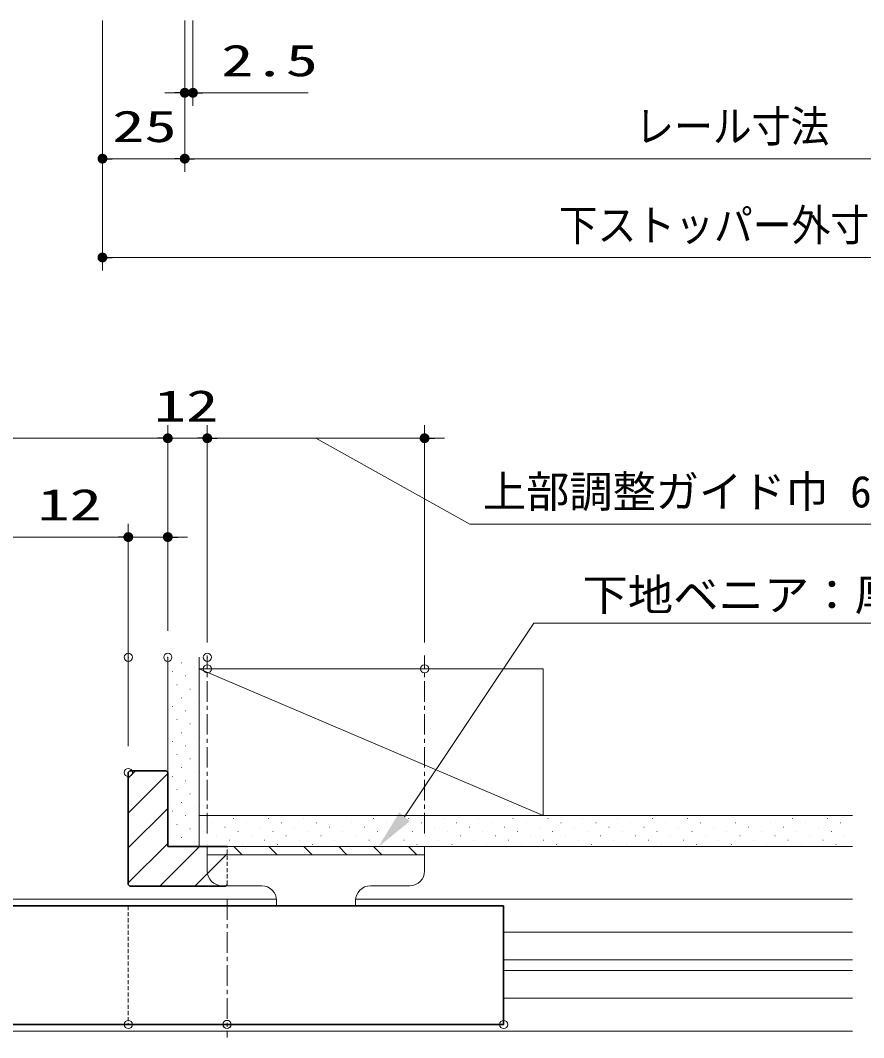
# Model space of a CAD drawing. Units: millimetres, scale not verified. Extents: x -1306 to 1306, y -607 to 607.
# Drawn here: x -692 to -435.8, y -347.5 to -38.7 of the extents above; entities that cross this region are included whole.
import ezdxf
from ezdxf.enums import TextEntityAlignment as Align

# ---------------------------------------------------------------- set-up
doc = ezdxf.new("R2010")
doc.units = ezdxf.units.MM
doc.header["$LTSCALE"] = 5
doc.header["$PDMODE"] = 32
doc.header["$PDSIZE"] = 2.5
doc.linetypes.add('USER2', pattern=[0.375, 0.25, -0.125])
doc.linetypes.add('USER3', pattern=[2, 1.25, -0.25, 0.25, -0.25])
for name, color, linetype, lineweight in [('0-1_線(黄)', 2, 'Continuous', 15), ('0-B_点線(水)', 4, 'USER2', 9), ('0-C_中心線', 3, 'USER3', 9), ('0-D_線(白)', 7, 'Continuous', 30), ('1-0_線(水)', 4, 'Continuous', 9), ('1-1_寸法線', 3, 'Continuous', 13), ('1-2_ハッチング', 6, 'Continuous', 9), ('1-4_DEFPOINTS', 7, 'Continuous', 5), ('1-5_0', 3, 'Continuous', 25), ('1-7_点線(黄)', 2, 'USER2', 15)]:
    doc.layers.add(name, color=color, linetype=linetype, lineweight=lineweight)
doc.styles.add('ＭＳ ゴシック', font='')
doc.styles.get('ＭＳ ゴシック').set_extended_font_data('MS Gothic')

# ---------------------------------------------------------------- blocks, each defined once
blk = doc.blocks.new('_DOT')
at = {"layer": '1-5_0'}
blk.add_line((-2.5, 0), (-5, 0), dxfattribs=at)
for points in [[(0, 0), (-2.5, 0), (-2.48, 0.313)], [(0, 0), (-2.48, -0.313), (-2.5, 0)], [(0, 0), (-2.48, 0.313), (-2.421, 0.622)], [(0, 0), (-2.421, -0.622), (-2.48, -0.313)], [(0, 0), (-2.421, 0.622), (-2.324, 0.92)], [(0, 0), (-2.324, -0.92), (-2.421, -0.622)], [(0, 0), (-2.324, 0.92), (-2.191, 1.204)], [(0, 0), (-2.191, -1.204), (-2.324, -0.92)], [(0, 0), (-2.191, 1.204), (-2.023, 1.469)], [(0, 0), (-2.023, -1.469), (-2.191, -1.204)], [(0, 0), (-2.023, 1.469), (-1.822, 1.711)], [(0, 0), (-1.822, -1.711), (-2.023, -1.469)], [(0, 0), (-1.822, 1.711), (-1.594, 1.926)], [(0, 0), (-1.594, -1.926), (-1.822, -1.711)], [(0, 0), (-1.594, 1.926), (-1.34, 2.111)], [(0, 0), (-1.34, -2.111), (-1.594, -1.926)], [(0, 0), (-1.34, 2.111), (-1.064, 2.262)], [(0, 0), (-1.064, -2.262), (-1.34, -2.111)], [(0, 0), (-1.064, 2.262), (-0.773, 2.378)], [(0, 0), (-0.773, -2.378), (-1.064, -2.262)], [(0, 0), (-0.773, 2.378), (-0.468, 2.456)], [(0, 0), (-0.468, -2.456), (-0.773, -2.378)], [(0, 0), (-0.468, 2.456), (-0.157, 2.495)], [(0, 0), (-0.157, -2.495), (-0.468, -2.456)], [(0, 0), (-0.157, 2.495), (0.157, 2.495)], [(0, 0), (0.157, -2.495), (-0.157, -2.495)], [(0, 0), (0.157, 2.495), (0.468, 2.456)], [(0, 0), (0.468, 2.456), (0.773, 2.378)], [(0, 0), (0.773, 2.378), (1.064, 2.262)], [(0, 0), (1.064, 2.262), (1.34, 2.111)], [(0, 0), (1.34, 2.111), (1.594, 1.926)], [(0, 0), (1.594, 1.926), (1.822, 1.711)], [(0, 0), (1.822, 1.711), (2.023, 1.469)], [(0, 0), (2.023, 1.469), (2.191, 1.204)], [(0, 0), (2.191, 1.204), (2.324, 0.92)], [(0, 0), (2.324, 0.92), (2.421, 0.622)], [(0, 0), (2.421, 0.622), (2.48, 0.313)], [(0, 0), (2.48, 0.313), (2.5, 0)], [(0, 0), (0.468, -2.456), (0.157, -2.495)], [(0, 0), (0.773, -2.378), (0.468, -2.456)], [(0, 0), (1.064, -2.262), (0.773, -2.378)], [(0, 0), (1.34, -2.111), (1.064, -2.262)], [(0, 0), (1.594, -1.926), (1.34, -2.111)], [(0, 0), (1.822, -1.711), (1.594, -1.926)], [(0, 0), (2.023, -1.469), (1.822, -1.711)], [(0, 0), (2.191, -1.204), (2.023, -1.469)], [(0, 0), (2.324, -0.92), (2.191, -1.204)], [(0, 0), (2.421, -0.622), (2.324, -0.92)], [(0, 0), (2.48, -0.313), (2.421, -0.622)], [(0, 0), (2.5, 0), (2.48, -0.313)]]:
    blk.add_solid(points, dxfattribs=at)

msp = doc.modelspace()

# ---------------------------------------------------------------- linework, layer by layer
at = {"layer": '0-1_線(黄)'}
for p, q in [((-647.187, -289.549), (-647.187, -232.049)), ((-637.687, -289.549), (-637.687, -232.049)), ((-637.687, -235.549), (-533.187, -235.549)), ((-637.687, -280.049), (-439.187, -280.049)), ((-647.187, -289.549), (-439.187, -289.549)), ((-569.187, -292.049), (-569.187, -289.549)), ((-635.187, -296.949), (-635.187, -292.049)), ((-569.187, -296.949), (-569.187, -292.049)), ((-630.687, -301.449), (-629.587, -301.449)), ((-629.587, -301.449), (-618.646, -301.449)), ((-573.687, -301.449), (-585.646, -301.449)), ((-614.146, -305.949), (-614.146, -307.549)), ((-590.146, -305.949), (-590.146, -307.549))]:
    msp.add_line(p, q, dxfattribs=at)
for points in [[(-637.687, -235.549), (-533.187, -280.049), (-533.187, -235.549)], [(-569.187, -292.049), (-635.187, -292.049), (-635.187, -289.549)]]:
    msp.add_lwpolyline(points, dxfattribs=at)
for centre, start, end in [((-630.687, -296.949), 180, 270), ((-573.687, -296.949), 270, 0), ((-618.646, -305.949), 0, 90), ((-585.646, -305.949), 90, 180)]:
    msp.add_arc(centre, 4.5, start, end, dxfattribs=at)
at = {"layer": '0-B_点線(水)'}
msp.add_line((-629.187, -301.049), (-629.187, -289.549), dxfattribs=at)
at = {"layer": '0-C_中心線'}
for p, q in [((-635.187, -285.549), (-635.187, -231.549)), ((-569.187, -285.549), (-569.187, -231.549)), ((-629.187, -305.549), (-629.187, -347.549))]:
    msp.add_line(p, q, dxfattribs=at)
at = {"layer": '0-D_線(白)'}
for p, q in [((-659.187, -267.049), (-658.687, -266.549)), ((-659.187, -267.049), (-659.187, -301.049)), ((-647.687, -266.549), (-658.687, -266.549)), ((-647.187, -267.049), (-647.687, -266.549)), ((-647.187, -267.049), (-647.187, -289.549)), ((-629.187, -289.549), (-647.187, -289.549)), ((-658.687, -301.549), (-659.187, -301.049)), ((-658.687, -301.549), (-629.687, -301.549)), ((-545.183, -307.549), (-741.185, -307.549)), ((-545.183, -307.549), (-545.183, -343.549)), ((-545.183, -343.549), (-741.185, -343.549))]:
    msp.add_line(p, q, dxfattribs=at)
at = {"layer": '1-0_線(水)'}
for p, q in [((-629.187, -301.049), (-629.687, -301.549)), ((-614.146, -305.549), (-741.185, -305.549)), ((-614.164, -305.549), (-666.487, -305.549)), ((-439.187, -305.549), (-590.128, -305.549)), ((-545.143, -315.549), (-439.187, -315.549)), ((-545.143, -323.949), (-439.187, -323.949)), ((-545.143, -327.149), (-439.187, -327.149)), ((-545.143, -335.549), (-439.187, -335.549)), ((-439.187, -345.549), (-741.185, -345.549))]:
    msp.add_line(p, q, dxfattribs=at)
at = {"layer": '1-1_寸法線'}
for p, q in [((-667.04, -38.653), (-667.04, -84.653)), ((-667.04, -38.653), (-667.04, -114.653)), ((-642.04, -38.653), (-642.04, -84.653)), ((-642.04, -38.653), (-642.04, -64.651)), ((-642.04, -38.653), (-642.04, -84.653)), ((-639.54, -38.653), (-639.54, -64.651)), ((-645.04, -60.651), (-648.04, -60.651)), ((-642.04, -60.651), (-639.54, -60.651)), ((-636.54, -60.651), (-604.587, -60.651)), ((-645.04, -80.653), (-664.04, -80.653)), ((-312.294, -80.653), (-639.04, -80.653)), ((-287.294, -110.653), (-664.04, -110.653)), ((-647.187, -224.049), (-647.187, -161.549)), ((-647.187, -224.049), (-647.187, -161.549)), ((-635.187, -224.049), (-635.187, -161.549)), ((-635.187, -227.549), (-635.187, -161.549)), ((-569.187, -227.549), (-569.187, -161.549)), ((-905.187, -165.549), (-650.187, -165.549)), ((-650.187, -165.549), (-653.187, -165.549)), ((-647.187, -165.549), (-635.187, -165.549)), ((-638.187, -165.549), (-641.187, -165.549)), ((-635.187, -165.549), (-569.187, -165.549)), ((-635.187, -165.549), (-569.187, -165.549)), ((-632.187, -165.549), (-629.187, -165.549)), ((-566.187, -165.549), (-563.187, -165.549)), ((-659.187, -259.049), (-659.187, -191.549)), ((-659.187, -224.049), (-659.187, -191.549)), ((-647.187, -224.049), (-647.187, -191.549)), ((-893.187, -195.549), (-662.187, -195.549)), ((-662.187, -195.549), (-687.949, -195.549)), ((-647.187, -195.549), (-659.187, -195.549)), ((-644.187, -195.549), (-641.187, -195.549))]:
    msp.add_line(p, q, dxfattribs=at)
for points in [[(-602.187, -165.549), (-555.46, -191.592), (-423.841, -191.592)], [(-384.621, -221.744), (-536.036, -221.744), (-575.28, -280.505)]]:
    msp.add_lwpolyline(points, dxfattribs=at)
msp.add_solid([(-583.167, -289.549), (-576.85, -279.136), (-573.709, -281.875)], dxfattribs=at)
at = {"layer": '1-2_ハッチング'}
for p, q in [((-647.081, -232.414), (-647.031, -232.414)), ((-643.103, -233.74), (-643.053, -233.74)), ((-645.755, -236.392), (-645.705, -236.392)), ((-641.778, -237.717), (-641.728, -237.717)), ((-639.126, -235.066), (-639.076, -235.066)), ((-644.429, -240.369), (-644.379, -240.369)), ((-637.8, -239.043), (-637.75, -239.043)), ((-647.081, -243.021), (-647.031, -243.021)), ((-640.452, -241.695), (-640.402, -241.695)), ((-645.755, -246.998), (-645.705, -246.998)), ((-643.103, -244.346), (-643.053, -244.346)), ((-639.126, -245.672), (-639.076, -245.672)), ((-641.778, -248.324), (-641.728, -248.324)), ((-637.8, -249.65), (-637.75, -249.65)), ((-644.429, -250.976), (-644.379, -250.976)), ((-640.452, -252.301), (-640.402, -252.301)), ((-647.081, -253.627), (-647.031, -253.627)), ((-643.103, -254.953), (-643.053, -254.953)), ((-639.126, -256.279), (-639.076, -256.279)), ((-645.755, -257.605), (-645.705, -257.605)), ((-641.778, -258.931), (-641.728, -258.931)), ((-644.429, -261.582), (-644.379, -261.582)), ((-637.8, -260.256), (-637.75, -260.256)), ((-647.081, -264.234), (-647.031, -264.234)), ((-643.103, -265.56), (-643.053, -265.56)), ((-640.452, -262.908), (-640.402, -262.908)), ((-659.187, -268.745), (-656.991, -266.549)), ((-659.187, -279.352), (-647.187, -267.352)), ((-645.755, -268.211), (-645.705, -268.211)), ((-639.126, -266.886), (-639.076, -266.886)), ((-641.778, -269.537), (-641.728, -269.537)), ((-637.8, -270.863), (-637.75, -270.863)), ((-647.081, -274.84), (-647.031, -274.84)), ((-644.429, -272.189), (-644.379, -272.189)), ((-640.452, -273.515), (-640.402, -273.515)), ((-659.187, -289.959), (-647.187, -277.959)), ((-643.103, -276.166), (-643.053, -276.166)), ((-639.126, -277.492), (-639.076, -277.492)), ((-645.755, -278.818), (-645.705, -278.818)), ((-641.778, -280.144), (-641.728, -280.144)), ((-627.194, -280.97), (-627.144, -280.97)), ((-616.587, -280.97), (-616.537, -280.97)), ((-605.98, -280.97), (-605.93, -280.97)), ((-595.374, -280.97), (-595.324, -280.97)), ((-584.767, -280.97), (-584.717, -280.97)), ((-574.161, -280.97), (-574.111, -280.97)), ((-563.554, -280.97), (-563.504, -280.97)), ((-552.947, -280.97), (-552.897, -280.97)), ((-542.341, -280.97), (-542.291, -280.97)), ((-531.734, -280.97), (-531.684, -280.97)), ((-521.128, -280.97), (-521.078, -280.97)), ((-510.521, -280.97), (-510.471, -280.97)), ((-499.914, -280.97), (-499.864, -280.97)), ((-489.308, -280.97), (-489.258, -280.97)), ((-478.701, -280.97), (-478.651, -280.97)), ((-468.094, -280.97), (-468.044, -280.97)), ((-457.488, -280.97), (-457.438, -280.97)), ((-446.881, -280.97), (-446.831, -280.97)), ((-644.429, -282.795), (-644.379, -282.795)), ((-640.452, -284.121), (-640.402, -284.121)), ((-637.8, -281.47), (-637.75, -281.47)), ((-633.823, -282.295), (-633.773, -282.295)), ((-629.845, -283.621), (-629.795, -283.621)), ((-623.216, -282.295), (-623.166, -282.295)), ((-619.239, -283.621), (-619.189, -283.621)), ((-612.609, -282.295), (-612.559, -282.295)), ((-608.632, -283.621), (-608.582, -283.621)), ((-602.003, -282.295), (-601.953, -282.295)), ((-598.025, -283.621), (-597.975, -283.621)), ((-591.396, -282.295), (-591.346, -282.295)), ((-587.419, -283.621), (-587.369, -283.621)), ((-580.79, -282.295), (-580.74, -282.295)), ((-576.812, -283.621), (-576.762, -283.621)), ((-570.183, -282.295), (-570.133, -282.295)), ((-566.206, -283.621), (-566.156, -283.621)), ((-559.576, -282.295), (-559.526, -282.295)), ((-555.599, -283.621), (-555.549, -283.621)), ((-548.97, -282.295), (-548.92, -282.295)), ((-544.992, -283.621), (-544.942, -283.621)), ((-538.363, -282.295), (-538.313, -282.295)), ((-534.386, -283.621), (-534.336, -283.621)), ((-527.757, -282.295), (-527.707, -282.295)), ((-523.779, -283.621), (-523.729, -283.621)), ((-517.15, -282.295), (-517.1, -282.295)), ((-513.173, -283.621), (-513.123, -283.621)), ((-506.543, -282.295), (-506.493, -282.295)), ((-502.566, -283.621), (-502.516, -283.621)), ((-495.937, -282.295), (-495.887, -282.295)), ((-491.959, -283.621), (-491.909, -283.621)), ((-485.33, -282.295), (-485.28, -282.295)), ((-481.353, -283.621), (-481.303, -283.621)), ((-474.724, -282.295), (-474.674, -282.295)), ((-470.746, -283.621), (-470.696, -283.621)), ((-464.117, -282.295), (-464.067, -282.295)), ((-460.14, -283.621), (-460.09, -283.621)), ((-453.51, -282.295), (-453.46, -282.295)), ((-449.533, -283.621), (-449.483, -283.621)), ((-442.904, -282.295), (-442.854, -282.295)), ((-647.081, -285.447), (-647.031, -285.447)), ((-643.103, -286.773), (-643.053, -286.773)), ((-636.474, -284.947), (-636.424, -284.947)), ((-632.497, -286.273), (-632.447, -286.273)), ((-625.868, -284.947), (-625.818, -284.947)), ((-621.89, -286.273), (-621.84, -286.273)), ((-615.261, -284.947), (-615.211, -284.947)), ((-611.284, -286.273), (-611.234, -286.273)), ((-604.654, -284.947), (-604.604, -284.947)), ((-600.677, -286.273), (-600.627, -286.273)), ((-594.048, -284.947), (-593.998, -284.947)), ((-590.07, -286.273), (-590.02, -286.273)), ((-583.441, -284.947), (-583.391, -284.947)), ((-579.464, -286.273), (-579.414, -286.273)), ((-572.835, -284.947), (-572.785, -284.947)), ((-568.857, -286.273), (-568.807, -286.273)), ((-562.228, -284.947), (-562.178, -284.947)), ((-558.251, -286.273), (-558.201, -286.273)), ((-551.621, -284.947), (-551.571, -284.947)), ((-547.644, -286.273), (-547.594, -286.273)), ((-541.015, -284.947), (-540.965, -284.947)), ((-537.037, -286.273), (-536.987, -286.273)), ((-530.408, -284.947), (-530.358, -284.947)), ((-526.431, -286.273), (-526.381, -286.273)), ((-519.802, -284.947), (-519.752, -284.947)), ((-515.824, -286.273), (-515.774, -286.273)), ((-509.195, -284.947), (-509.145, -284.947)), ((-505.218, -286.273), (-505.168, -286.273)), ((-498.588, -284.947), (-498.538, -284.947)), ((-494.611, -286.273), (-494.561, -286.273)), ((-487.982, -284.947), (-487.932, -284.947)), ((-484.004, -286.273), (-483.954, -286.273)), ((-477.375, -284.947), (-477.325, -284.947)), ((-473.398, -286.273), (-473.348, -286.273)), ((-466.769, -284.947), (-466.719, -284.947)), ((-462.791, -286.273), (-462.741, -286.273)), ((-456.162, -284.947), (-456.112, -284.947)), ((-452.185, -286.273), (-452.135, -286.273)), ((-445.555, -284.947), (-445.505, -284.947)), ((-441.578, -286.273), (-441.528, -286.273)), ((-659.187, -300.565), (-647.187, -288.565)), ((-649.564, -301.549), (-637.564, -289.549)), ((-645.755, -289.425), (-645.705, -289.425)), ((-639.126, -288.099), (-639.076, -288.099)), ((-635.148, -288.925), (-635.098, -288.925)), ((-628.519, -287.599), (-628.469, -287.599)), ((-624.591, -292.049), (-627.091, -289.549)), ((-624.542, -288.925), (-624.492, -288.925)), ((-617.913, -287.599), (-617.863, -287.599)), ((-613.985, -292.049), (-616.485, -289.549)), ((-613.935, -288.925), (-613.885, -288.925)), ((-607.306, -287.599), (-607.256, -287.599)), ((-603.378, -292.049), (-605.878, -289.549)), ((-603.329, -288.925), (-603.279, -288.925)), ((-596.7, -287.599), (-596.65, -287.599)), ((-592.771, -292.049), (-595.271, -289.549)), ((-592.722, -288.925), (-592.672, -288.925)), ((-586.093, -287.599), (-586.043, -287.599)), ((-582.165, -292.049), (-584.665, -289.549)), ((-582.115, -288.925), (-582.065, -288.925)), ((-575.486, -287.599), (-575.436, -287.599)), ((-571.558, -292.049), (-574.058, -289.549)), ((-571.509, -288.925), (-571.459, -288.925)), ((-564.88, -287.599), (-564.83, -287.599)), ((-560.902, -288.925), (-560.852, -288.925)), ((-554.273, -287.599), (-554.223, -287.599)), ((-550.296, -288.925), (-550.246, -288.925)), ((-543.667, -287.599), (-543.617, -287.599)), ((-539.689, -288.925), (-539.639, -288.925)), ((-533.06, -287.599), (-533.01, -287.599)), ((-529.082, -288.925), (-529.032, -288.925)), ((-522.453, -287.599), (-522.403, -287.599)), ((-518.476, -288.925), (-518.426, -288.925)), ((-511.847, -287.599), (-511.797, -287.599)), ((-507.869, -288.925), (-507.819, -288.925)), ((-501.24, -287.599), (-501.19, -287.599)), ((-497.263, -288.925), (-497.213, -288.925)), ((-490.634, -287.599), (-490.584, -287.599)), ((-486.656, -288.925), (-486.606, -288.925)), ((-480.027, -287.599), (-479.977, -287.599)), ((-476.049, -288.925), (-475.999, -288.925)), ((-469.42, -287.599), (-469.37, -287.599)), ((-465.443, -288.925), (-465.393, -288.925)), ((-458.814, -287.599), (-458.764, -287.599)), ((-454.836, -288.925), (-454.786, -288.925)), ((-448.207, -287.599), (-448.157, -287.599)), ((-444.23, -288.925), (-444.18, -288.925)), ((-638.958, -301.549), (-635.12, -297.712))]:
    msp.add_line(p, q, dxfattribs=at)
msp.add_lwpolyline([(-635.12, -297.712), (-629.458, -292.049), (-629.187, -291.778)], dxfattribs=at)
at = {"layer": '1-4_DEFPOINTS'}
for p in [(-642.04, -60.651), (-667.04, -80.653), (-642.04, -80.653), (-667.04, -110.653), (-647.187, -165.549), (-635.187, -165.549), (-569.187, -165.549), (-659.187, -195.549), (-647.187, -195.549), (-659.187, -232.049), (-647.187, -232.049), (-635.187, -232.049), (-635.187, -235.549), (-569.187, -235.549), (-659.187, -267.049), (-659.187, -343.549), (-659.187, -343.549), (-629.187, -343.495), (-629.187, -343.549), (-545.183, -343.549)]:
    msp.add_point(p, dxfattribs=at)
at = {"layer": '1-7_点線(黄)'}
msp.add_line((-659.187, -307.549), (-659.187, -343.549), dxfattribs=at)

# ---------------------------------------------------------------- block references
at = {"layer": '1-1_寸法線', "xscale": 0.6, "yscale": 0.6}
for p in [(-642.04, -60.651), (-642.04, -80.653), (-647.187, -165.549), (-647.187, -165.549), (-635.187, -165.549), (-659.187, -195.549), (-659.187, -195.549)]:
    msp.add_blockref('_DOT', p, dxfattribs=at)
at = {"layer": '1-1_寸法線', "xscale": 0.6, "yscale": 0.6, "rotation": 180}
for p in [(-639.54, -60.651), (-667.04, -80.653), (-642.04, -80.653), (-667.04, -110.653), (-635.187, -165.549), (-569.187, -165.549), (-647.187, -195.549)]:
    msp.add_blockref('_DOT', p, dxfattribs=at)

# ---------------------------------------------------------------- texts
at = {"layer": '1-1_寸法線', "style": 'ＭＳ ゴシック'}
for s, height, width, p in [('2.5', 9.604, 1.5, (-630.968, -58.501)), ('レール寸法', 9.604, 0.9, (-505.19, -78.503)), ('25', 9.604, 1.5, (-664.064, -78.503)), ('下ストッパー外寸法', 9.604, 0.9, (-528.44, -108.503)), ('12', 9.604, 1.5, (-651.425, -163.4)), ('12', 9.604, 1.5, (-686.806, -193.4)), ('下地ベニア：厚み2.7mm', 9.621, 1.05, (-521.236, -220.794))]:
    msp.add_text(s, height=height, dxfattribs=dict(at, width=width)).set_placement(p, align=Align.BOTTOM_LEFT)
msp.add_text('上部調整ガイド巾 66', height=9.621, dxfattribs=at).set_placement((-551.46, -189.442), align=Align.BOTTOM_LEFT)

doc.saveas('drawing.dxf')
